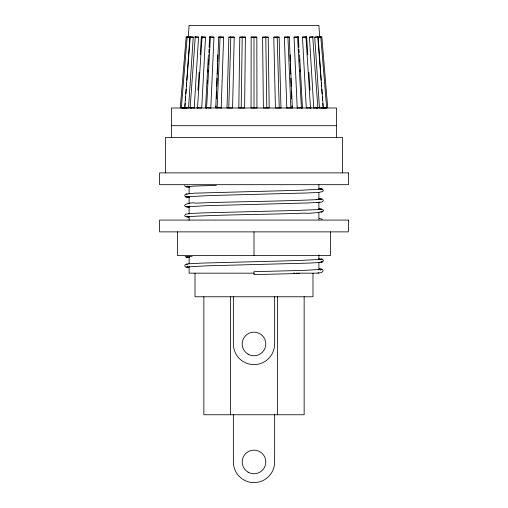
<?xml version="1.0" encoding="UTF-8"?>
<svg xmlns="http://www.w3.org/2000/svg" width="508" height="508" viewBox="0 0 508 508"><rect width="100%" height="100%" fill="white"/><g stroke="black" fill="none" stroke-linecap="round" stroke-linejoin="round"><path stroke-width="0.76" d="M251.155 37.135L251.054 107.988L256.953 107.988L256.845 37.135L251.155 37.135L256.845 37.135M245.396 37.135L244.621 107.988L238.804 107.988L239.795 37.135L245.396 37.135L239.795 37.135M241.198 107.747L242.221 36.951M234.213 37.135L232.581 107.988L227.019 107.988L228.867 37.097L234.213 37.135L228.867 37.135M228.784 107.747L230.797 36.951M223.628 37.135L218.605 37.078L223.628 37.135L221.19 107.988M216.414 98.698L216.662 91.853M216.148 106.045C213.83 109.499 219.196 106.928 221.158 107.988M215.76 107.817L217.9 54.807M217.691 63.811L217.31 74.073M217.767 61.76L218.7 37.135M217.157 78.175L216.859 86.385M217.132 107.747L220.085 36.951M213.97 37.135L209.34 37.046L213.97 37.135L210.795 107.988M206.273 107.988L206.305 107.34M208.851 52.864L209.017 49.447M209.118 47.396L209.607 37.135M208.299 64.497L208.528 59.709M207.404 83.649L207.531 80.912M207.943 72.022L208.039 69.964M200.228 54.724L201.346 37.014L205.524 37.135L201.714 107.988L196.837 107.817L197.872 107.988L197.955 107.34M206.235 107.988L205.549 107.836L208.407 54.724M205.607 107.804L206.604 107.747L210.401 36.951M201.327 46.711L201.403 45.345M201.79 38.5L201.867 37.135L201.346 37.014M198.552 37.135L194.862 36.989L198.552 37.135L194.221 107.988M191.268 107.988L191.313 107.34M197.968 90.119L199.098 72.422M197.517 107.747L202.038 36.951M193.262 37.135L190.081 36.963L193.262 37.135L188.544 107.988L184.544 107.753L186.468 107.988M186.525 107.988L186.569 107.34M189.821 37.135L187.154 36.957L189.821 37.135L187.242 74.073M183.267 107.988L183.318 107.34M188.271 37.128L189.109 25.4L318.891 25.4L319.729 37.128M183.833 107.988L183.877 107.34M184.855 107.988L184.899 107.34M184.969 106.369L185.179 103.448M185.414 100.063L185.655 96.641M185.845 93.91L186.182 89.122M186.379 86.385L186.665 82.277M186.811 80.226L187.192 74.752M191.218 107.988L189.757 107.785L190.144 107.747L195.256 36.951M184.715 107.747L190.259 36.951M183.769 107.988L181.343 107.753L187.179 36.963M186.169 36.951L180.27 107.747L183.21 107.988M279.133 37.135L273.787 37.135L275.419 107.988L280.981 107.988L279.133 37.135L273.787 37.135M187.554 216.256L186.836 216.776L187.947 216.586L187.369 216.662C226.339 214.427 265.417 214.63 304.419 213.131C305.765 213.849 334.486 212.147 318.929 208.578M320.434 270.135L321.462 269.348L305.327 270.326L253.968 271.697L254.032 274.644L299.599 273.469M187.643 266.23L186.728 266.954L207.112 265.817L309.69 263.068L320.072 262.477L323.056 261.468L323.291 260.369L322.675 259.423L318.821 258.699M187.446 186.138L186.563 186.836L194.037 186.099L216.237 185.318M320.624 259.804L321.056 259.391L298.126 260.553L201.682 263.093L187.084 263.912L185.039 264.839L184.817 266.122L185.547 267.03L188.925 267.589M307.772 54.724L306.648 37.001L302.476 37.135L306.286 107.988L311.175 107.804L310.128 107.988L310.045 107.34M320.669 209.601L321.64 209.029L317.106 209.62L298.171 210.401L201.625 212.941L189.668 213.525L185.369 214.281L184.772 215.494L185.134 216.56L188.989 217.449M187.427 256.419L186.411 257.01L192.138 256.419M291.852 106.045L291.922 107.988L292.341 107.88L290.1 54.807M320.662 189.528L321.723 189.04L301.936 190.214L194.907 193.154L185.572 194.069L184.702 195.478L185.464 196.666M187.236 196.437L186.785 196.755L211.017 195.51L307.511 192.964L318.961 192.38L322.859 191.497L323.234 190.475L322.637 189.217L319.087 188.519M284.372 37.135L289.395 37.078L284.372 37.135L286.81 107.988M320.878 199.371L321.405 199.085L316.293 199.669L316.846 199.631C276.441 201.479 235.972 201.53 195.561 203.168C191.497 201.638 177.451 205.715 189.287 207.429M187.039 206.642L186.525 206.845L206.235 205.676L308.35 202.94L321.52 202.114L323.113 201.212L323.234 200.089L322.218 199.009L318.821 198.514M321.602 262.28L322.631 261.887M289.3 37.135L290.233 61.76M321.532 212.147L322.612 211.753M320.758 74.073L318.179 37.135L320.802 36.951L326.638 107.753L324.231 107.988M320.834 36.957L318.256 37.135M294.03 37.135L298.66 37.046L294.03 37.135L297.205 107.988M262.604 37.135L268.205 37.135L269.189 107.988L263.385 107.988L263.315 102.8L262.604 37.135L268.205 37.135M314.738 37.135L317.919 36.97L314.738 37.135L319.456 107.988L323.463 107.766L321.532 107.988M286.842 107.988L292.341 107.88M301.765 107.988L302.451 107.836L299.593 54.724M297.244 107.988L302.438 107.817M316.782 107.988L318.249 107.772L313.836 107.988M302.476 37.135L306.622 36.989M319.672 37.135L321.824 36.957M323.202 107.988L326.644 107.747M324.79 107.988L327.717 107.747L321.831 36.951M317.925 272.688C322.961 274.11 325.78 268.351 319.335 268.764M309.448 37.135L313.138 36.989L309.448 37.135L313.779 107.988M316.516 202.552L317.062 202.508M319.208 202.355L319.786 202.311M181.356 107.747L184.798 107.988M201.867 37.135L205.524 37.135M171.412 125.692L336.588 125.692M254 273.171L189.109 273.171L189.109 266.065M293.364 273.171L294.9 273.171M296.329 273.171L318.891 273.171M206.604 107.747L210.756 107.988M190.144 107.747L194.164 107.988M189.306 187.376L185.439 186.709L184.69 185.274M186.176 36.957L188.328 37.135M185.153 196.469L185.966 196.99L189.421 197.402M189.224 257.562L185.966 257.169L185.071 256.483M319.399 218.618L322.421 219.132M186.411 194.132L187.204 194.348M186.557 197.079L185.661 196.786M187.3 197.187L187.877 197.275M322.167 188.932L320.504 188.646M187.319 264.458L186.404 264.262L186.931 264.427M321.05 261.887L321.558 262.084L321.012 261.855M321.608 258.991L322.675 259.423M320.954 211.671L321.45 211.912M317.741 36.951L323.285 107.747M312.744 36.951L317.856 107.747M324.682 107.34L324.733 107.988M324.123 107.34L324.168 107.988M323.031 106.369L322.821 103.448M323.101 107.34L323.145 107.988M322.345 96.641L322.586 100.063M320.808 74.752L321.189 80.226M321.335 82.277L321.621 86.385M321.818 89.122L322.155 93.91M321.431 107.34L321.475 107.988M308.902 72.422L310.032 90.119M305.962 36.951L310.483 107.747M316.687 107.34L316.732 107.988M306.134 37.135L306.21 38.5M306.597 45.345L306.673 46.711M297.599 36.951L301.396 107.747M298.393 37.135L298.882 47.396M298.983 49.447L299.149 52.864M299.472 59.709L299.568 61.76M299.961 69.964L300.025 71.336M301.695 107.34L301.727 107.988M287.915 36.951L290.868 107.747M290.309 63.811L290.69 74.073M290.843 78.175L291.141 86.385M291.338 91.853L291.586 98.698M277.203 36.951L279.216 107.747M265.779 36.951L266.802 107.747M342.487 172.885L342.487 137.49L165.513 137.49L165.513 172.885M336.588 137.49L336.588 107.988L171.412 107.988L171.412 137.49M330.632 231.877L330.632 255.473L177.368 255.473L177.368 231.877M318.891 184.728L318.891 189.465M318.891 192.627L318.891 199.733M318.891 202.101L318.891 209.207M318.891 212.369L318.891 219.475M318.891 255.01L318.891 259.747M318.891 262.115L318.891 270.015M312.991 273.171L312.991 296.767L195.009 296.767L195.009 273.171M304.146 296.767L304.146 414.757L203.854 414.757L203.854 296.767M277.597 296.767L277.597 414.757M274.65 296.767L274.65 343.967A20.65 20.65 0 0 1 254 364.611A20.65 20.65 0 0 1 233.35 343.967L233.35 296.767M274.65 414.02L274.65 461.95A20.65 20.65 0 0 1 254 482.6A20.65 20.65 0 0 1 233.35 461.95L233.35 414.757M254 36.951L254 107.747M254 231.877L254 255.473M230.403 296.767L230.403 414.757M189.109 186.309L189.109 193.415M189.109 196.577L189.109 203.683M189.109 206.051L189.109 213.944M189.109 216.319L189.109 220.262M189.109 256.591L189.109 263.696M321.57 259.188L320.554 259.582L321.57 259.188M348.393 172.885L159.607 172.885L159.607 184.683L348.393 184.683L348.393 172.885M348.393 220.078L159.607 220.078L159.607 231.877L348.393 231.877L348.393 220.078M248.101 472.173A11.798 11.798 0 0 0 265.798 461.95A11.798 11.798 0 0 0 248.101 451.733A11.798 11.798 0 0 0 248.101 472.173M248.101 354.184A11.798 11.798 0 0 0 265.798 343.967A11.798 11.798 0 0 0 248.101 333.75A11.798 11.798 0 0 0 248.101 354.184"/></g></svg>
